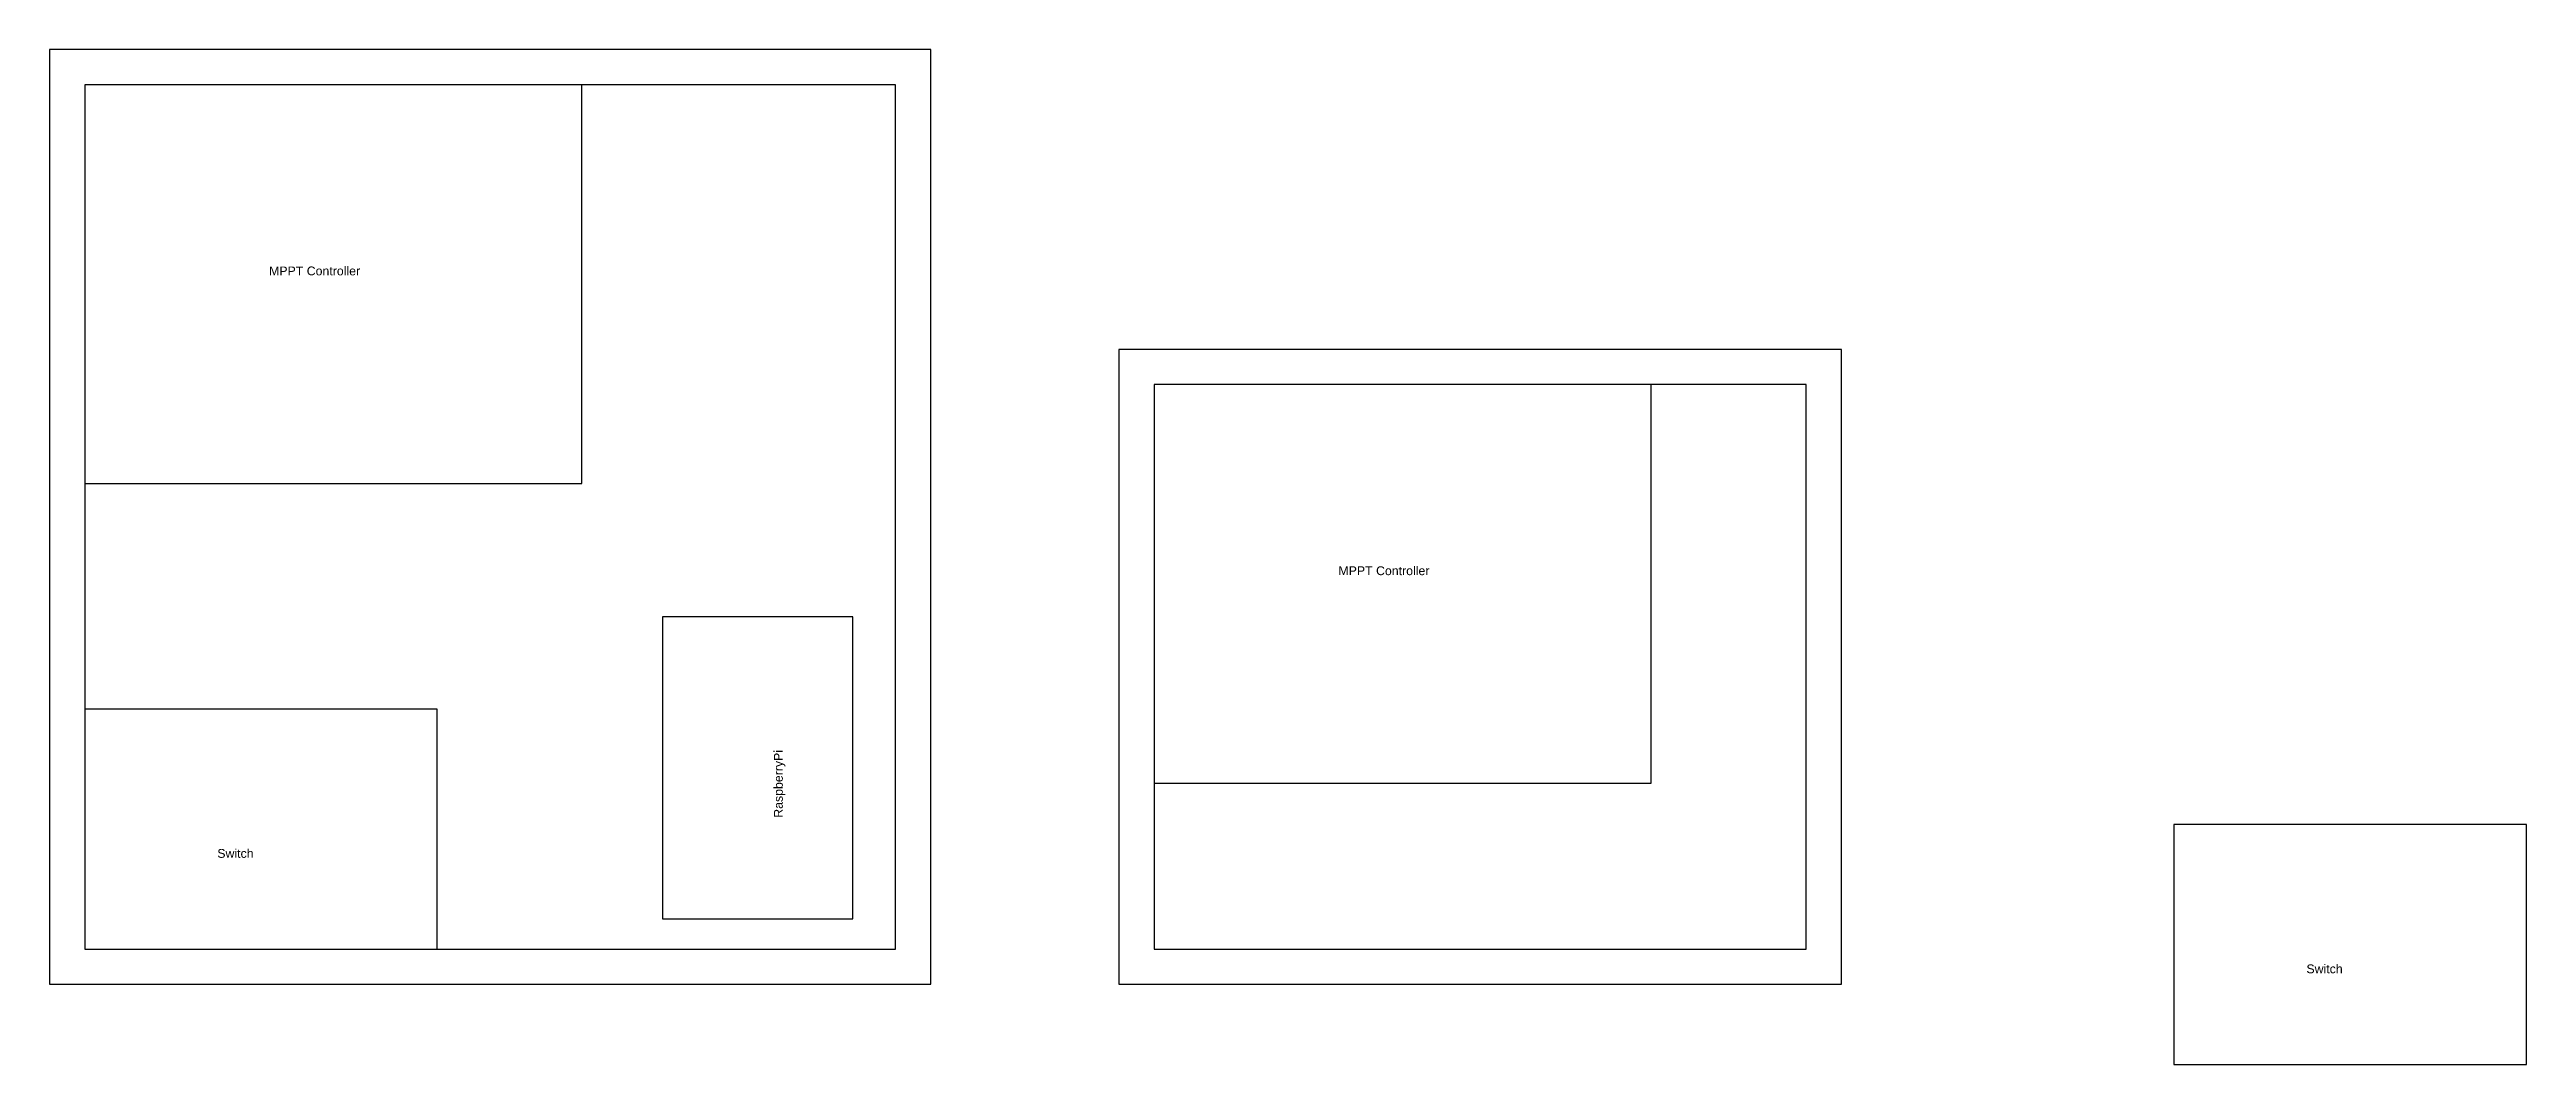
# Model space of a CAD drawing. Header units: millimetres. Extents: x 1962 to 2665, y 2009 to 2297.
import ezdxf

# ---------------------------------------------------------------- set-up
doc = ezdxf.new("R2010")
doc.units = ezdxf.units.MM
doc.styles.get("Standard").update_dxf_attribs({"font": 'arial.ttf'})

# ---------------------------------------------------------------- blocks, each defined once
blk = doc.blocks.new('mppt')
blk.add_lwpolyline([(1757.1, 2055.05), (1898.1, 2055.05), (1898.1, 2168.05), (1757.1, 2168.05)], close=True)
blk.add_text('MPPT Controller', height=2.5).set_placement((1809.39, 2114.03))
blk = doc.blocks.new('Switch')
blk.add_lwpolyline([(2564.55, 2009.07), (2664.55, 2009.07), (2664.55, 2077.07), (2564.55, 2077.07)], close=True)
blk.add_text('Switch', height=2.5).set_placement((2602.14, 2034.92))
blk = doc.blocks.new('RaspberryPi')
blk.add_lwpolyline([(2258.18, 1727.06), (2343.78, 1727.06), (2343.78, 1781.04), (2258.18, 1781.04)], close=True)
blk.add_text('RaspberryPi', height=2.5).set_placement((2286.84, 1746.96))

msp = doc.modelspace()

# ---------------------------------------------------------------- linework, layer by layer
for points in [[(1961.95, 2031.8), (2211.95, 2031.8), (2211.95, 2296.8), (1961.95, 2296.8)], [(1971.95, 2041.8), (2201.95, 2041.8), (2201.95, 2286.8), (1971.95, 2286.8)], [(2265.27, 2031.8), (2470.27, 2031.8), (2470.27, 2211.8), (2265.27, 2211.8)], [(2275.27, 2041.8), (2460.27, 2041.8), (2460.27, 2201.8), (2275.27, 2201.8)]]:
    msp.add_lwpolyline(points, close=True)

# ---------------------------------------------------------------- block references
for name, p in [('mppt', (214.85, 118.76)), ('mppt', (518.17, 33.76)), ('Switch', (-592.6, 32.73)), ('Switch', (0, 0))]:
    msp.add_blockref(name, p)
at = {"rotation": 90}
msp.add_blockref('RaspberryPi', (3916.9, -207.83), dxfattribs=at)

doc.saveas('drawing.dxf')
